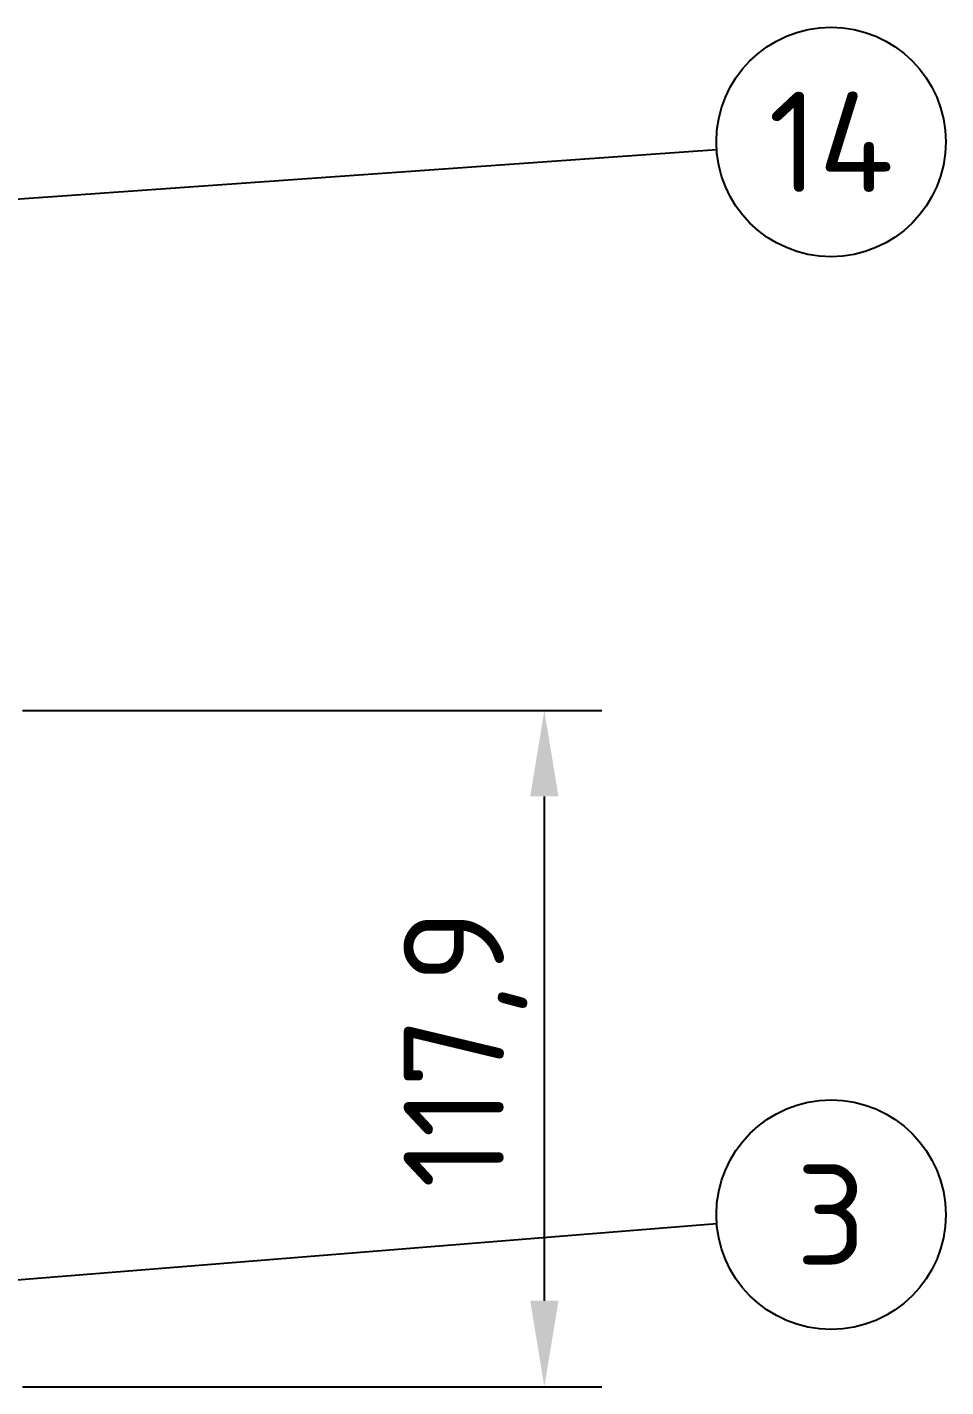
# Model space of a CAD drawing. Header units: millimetres. Extents: x 0 to 420, y 0 to 297.
# Drawn here: x 100.96 to 133, y 171 to 218.4 of the extents above; entities that cross this region are included whole.
import ezdxf
from ezdxf.enums import TextEntityAlignment as Align

# ---------------------------------------------------------------- set-up
doc = ezdxf.new("R2010")
doc.units = ezdxf.units.MM
for name, color, linetype, lineweight in [('04-COTA', 3, 'CONTINUOUS', 25), ('06-TEXTO', 7, 'CONTINUOUS', 25), ('08-FINA', 5, 'CONTINUOUS', 25)]:
    doc.layers.add(name, color=color, linetype=linetype, lineweight=lineweight)
doc.styles.add('ISO3098', font='isocpeur.ttf')
doc.dimstyles.new('FLAMA-ISO', dxfattribs={"dimtxt": 3.5, "dimasz": 3, "dimexe": 2, "dimexo": 1, "dimgap": 1, "dimtad": 1, "dimdec": 1, "dimtxsty": 'ISO3098', "dimcen": 2.5, "dimclrd": 3, "dimclre": 3, "dimclrt": 3, "dimazin": 3, "dimtfac": 1, "dimtmove": 0, "dimatfit": 3, "dimlwd": 25, "dimlwe": 25})

msp = doc.modelspace()

# ---------------------------------------------------------------- linework, layer by layer
at = {"layer": '08-FINA'}
for p, q in [((125.008, 214.119), (84.5, 211.26)), ((125.011, 176.68), (89.855, 173.86))]:
    msp.add_line(p, q, dxfattribs=at)
for centre in [(128.998, 214.4), (128.998, 177)]:
    msp.add_circle(centre, 4, dxfattribs=at)

# ---------------------------------------------------------------- texts
at = {"layer": '06-TEXTO', "style": 'ISO3098'}
for s, p in [('14', (128.998, 214.4)), ('3', (128.998, 177))]:
    msp.add_text(s, height=3.5, dxfattribs=at).set_placement(p, align=Align.MIDDLE_CENTER)

# ---------------------------------------------------------------- dimensions: what is measured, and where the dimension line sits
at = {"layer": '04-COTA'}
msp.add_linear_dim(base=(118.998, 171), p1=(99.8, 171), p2=(99.8, 194.58), angle=90, dimstyle='FLAMA-ISO', override={"dimlfac": 5}, dxfattribs=at).render()

doc.saveas('drawing.dxf')
